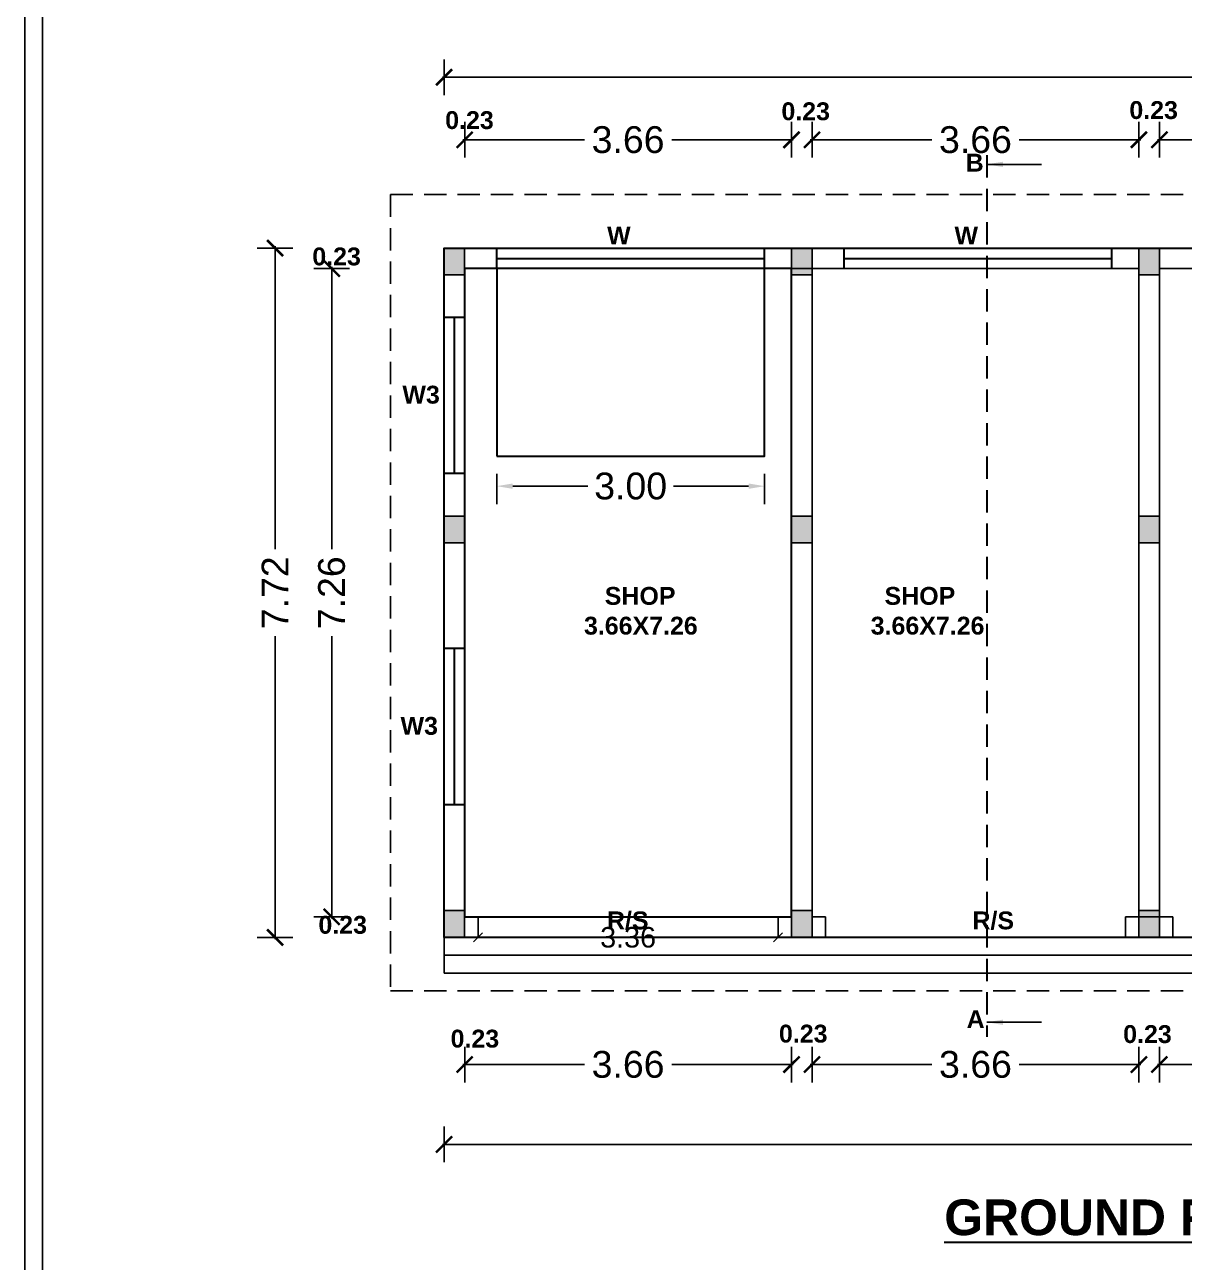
# Model space of a CAD drawing. Header units: metres. Extents: x 5231 to 10794, y 2038 to 4100.
# Drawn here: x 5230.66 to 5243.65, y 2081.58 to 2095.45 of the extents above; entities that cross this region are included whole.
import ezdxf

# ---------------------------------------------------------------- set-up
doc = ezdxf.new("R2010")
doc.units = ezdxf.units.M
doc.linetypes.add('DASHED2', pattern=[0.375, 0.25, -0.125])
doc.linetypes.add('HIDDEN', pattern=[0.375, 0.25, -0.125])
for name, color, linetype in [('BLK_1_FLR_0_BLT_UP_AREA', 7, 'Continuous'), ('BLK_1_FLR_0_EXIT_WIDTH_DOOR', 7, 'Continuous'), ('BLK_1_FLR_0_REGULAR_ROOM', 7, 'Continuous'), ('BLK_1_FLR_0_ROOM_1_LIGHT_VENTILATION_1', 140, 'Continuous'), ('BLK_1_FLR_1_ROOF_AREA', 54, 'Continuous')]:
    doc.layers.add(name, color=color, linetype=linetype)
doc.styles.add('SMS1', font='arial.ttf', dxfattribs={"height": 0.3})
doc.styles.get("Standard").update_dxf_attribs({"font": 'arial.ttf'})
doc.dimstyles.new('APP', dxfattribs={"dimscale": 0, "dimtxt": 0.23, "dimasz": 0.1, "dimexe": 0.18, "dimexo": 0.0625, "dimgap": 0, "dimtad": 0, "dimzin": 4, "dimdsep": 46, "dimtxsty": 'Standard', "dimblk1": 'OBLIQUE', "dimblk2": 'OBLIQUE', "dimsah": 1, "dimcen": 0.09, "dimse1": 1, "dimse2": 1, "dimclrt": 4, "dimadec": 0, "dimazin": 0, "dimtfac": 1, "dimtmove": 0, "dimatfit": 3, "dimldrblk": 'OBLIQUE', "dimfxl": 0, "dimtolj": 1, "dimtzin": 0, "dimarcsym": 0})
doc.dimstyles.get("Standard").update_dxf_attribs({"dimtxt": 0.18, "dimasz": 0.18, "dimexe": 0.18, "dimexo": 0.0625, "dimgap": 0.09, "dimtad": 0, "dimtih": 1, "dimtoh": 1, "dimdec": 4, "dimzin": 0, "dimdsep": 46, "dimtxsty": 'Standard', "dimcen": 0.09, "dimsd1": 1, "dimsd2": 1, "dimadec": 0, "dimazin": 0, "dimtfac": 1, "dimtdec": 4, "dimtofl": 0, "dimtmove": 0, "dimatfit": 3, "dimfxl": 0, "dimtolj": 1, "dimtzin": 0, "dimarcsym": 0})
doc.dimstyles.new('STANDARD$0', dxfattribs={"dimtxt": 0.25, "dimasz": 0.18, "dimexe": 0.15, "dimexo": 0.15, "dimgap": 0.1, "dimtad": 0, "dimzin": 0, "dimdsep": 46, "dimtxsty": 'Standard', "dimblk": 'OBLIQUE', "dimcen": 0.0625, "dimdle": 0.02, "dimadec": 0, "dimazin": 0, "dimtfac": 1, "dimtix": 1, "dimtofl": 0, "dimtmove": 2, "dimatfit": 3, "dimldrblk": 'OBLIQUE', "dimfxl": 0, "dimtolj": 1, "dimtzin": 0, "dimarcsym": 0})

# ---------------------------------------------------------------- blocks, each defined once
blk = doc.blocks.new('_ArchTick')
at = {"color": 0, "linetype": 'ByBlock', "const_width": 0.15}
blk.add_lwpolyline([(-0.5, -0.5), (0.5, 0.5)], dxfattribs=at)
blk = doc.blocks.new('*D16')
at = {"color": 0}
for p, q in [((5235.588, 2093.958), (5235.588, 2094.358)), ((5239.248, 2093.958), (5239.248, 2094.358))]:
    blk.add_line(p, q, dxfattribs=at)
at = {"color": 0, "lineweight": -2}
for p, q in [((5235.568, 2094.158), (5236.928, 2094.158)), ((5239.268, 2094.158), (5237.907, 2094.158))]:
    blk.add_line(p, q, dxfattribs=at)
at = {"layer": 'Defpoints', "color": 0}
for p in [(5239.248, 2094.158), (5235.588, 2092.645), (5239.248, 2092.645)]:
    blk.add_point(p, dxfattribs=at)
at = {"color": 0, "lineweight": -2, "xscale": 0.18, "yscale": 0.18, "zscale": 0.18, "rotation": 180}
blk.add_blockref('_ArchTick', (5235.588, 2094.158), dxfattribs=at)
at = {"color": 0, "lineweight": -2, "xscale": 0.18, "yscale": 0.18, "zscale": 0.18}
blk.add_blockref('_ArchTick', (5239.248, 2094.158), dxfattribs=at)
at = {"color": 0, "insert": (5237.418, 2094.158), "char_height": 0.3, "attachment_point": 5}
blk.add_mtext('\\A1;3.66', dxfattribs=at)
blk = doc.blocks.new('*D17')
at = {"color": 0}
for p, q in [((5239.478, 2093.958), (5239.478, 2094.358)), ((5243.138, 2093.958), (5243.138, 2094.358))]:
    blk.add_line(p, q, dxfattribs=at)
at = {"color": 0, "lineweight": -2}
for p, q in [((5239.458, 2094.158), (5240.818, 2094.158)), ((5243.158, 2094.158), (5241.797, 2094.158))]:
    blk.add_line(p, q, dxfattribs=at)
at = {"layer": 'Defpoints', "color": 0}
for p in [(5243.138, 2094.158), (5239.478, 2092.645), (5243.138, 2092.645)]:
    blk.add_point(p, dxfattribs=at)
at = {"color": 0, "lineweight": -2, "xscale": 0.18, "yscale": 0.18, "zscale": 0.18, "rotation": 180}
blk.add_blockref('_ArchTick', (5239.478, 2094.158), dxfattribs=at)
at = {"color": 0, "lineweight": -2, "xscale": 0.18, "yscale": 0.18, "zscale": 0.18}
blk.add_blockref('_ArchTick', (5243.138, 2094.158), dxfattribs=at)
at = {"color": 0, "insert": (5241.308, 2094.158), "char_height": 0.3, "attachment_point": 5}
blk.add_mtext('\\A1;3.66', dxfattribs=at)
blk = doc.blocks.new('*D18')
at = {"color": 0}
for p, q in [((5243.368, 2093.958), (5243.368, 2094.358)), ((5246.998, 2093.958), (5246.998, 2094.358))]:
    blk.add_line(p, q, dxfattribs=at)
at = {"color": 0, "lineweight": -2}
for p, q in [((5243.348, 2094.158), (5244.693, 2094.158)), ((5247.018, 2094.158), (5245.672, 2094.158))]:
    blk.add_line(p, q, dxfattribs=at)
at = {"layer": 'Defpoints', "color": 0}
for p in [(5246.998, 2094.158), (5243.368, 2092.715), (5246.998, 2092.715)]:
    blk.add_point(p, dxfattribs=at)
at = {"color": 0, "lineweight": -2, "xscale": 0.18, "yscale": 0.18, "zscale": 0.18, "rotation": 180}
blk.add_blockref('_ArchTick', (5243.368, 2094.158), dxfattribs=at)
at = {"color": 0, "lineweight": -2, "xscale": 0.18, "yscale": 0.18, "zscale": 0.18}
blk.add_blockref('_ArchTick', (5246.998, 2094.158), dxfattribs=at)
at = {"color": 0, "insert": (5245.183, 2094.158), "char_height": 0.3, "attachment_point": 5}
blk.add_mtext('\\A1;3.63', dxfattribs=at)
blk = doc.blocks.new('*D19')
at = {"color": 0}
for p, q in [((5235.358, 2094.659), (5235.358, 2095.059)), ((5254.998, 2094.659), (5254.998, 2095.059))]:
    blk.add_line(p, q, dxfattribs=at)
at = {"color": 0, "lineweight": -2}
for p, q in [((5235.338, 2094.859), (5244.586, 2094.859)), ((5255.018, 2094.859), (5245.769, 2094.859))]:
    blk.add_line(p, q, dxfattribs=at)
at = {"layer": 'Defpoints', "color": 0}
for p in [(5254.998, 2094.859), (5235.358, 2092.945), (5254.998, 2092.945)]:
    blk.add_point(p, dxfattribs=at)
at = {"color": 0, "lineweight": -2, "xscale": 0.18, "yscale": 0.18, "zscale": 0.18, "rotation": 180}
blk.add_blockref('_ArchTick', (5235.358, 2094.859), dxfattribs=at)
at = {"color": 0, "lineweight": -2, "xscale": 0.18, "yscale": 0.18, "zscale": 0.18}
blk.add_blockref('_ArchTick', (5254.998, 2094.859), dxfattribs=at)
at = {"color": 0, "insert": (5245.178, 2094.859), "char_height": 0.3, "attachment_point": 5}
blk.add_mtext('\\A1;19.64', dxfattribs=at)
blk = doc.blocks.new('*D20')
at = {"color": 0, "lineweight": -2}
for p, q in [((5234.099, 2092.735), (5234.099, 2089.572)), ((5234.099, 2085.433), (5234.099, 2088.596))]:
    blk.add_line(p, q, dxfattribs=at)
at = {"color": 0}
for p, q in [((5234.299, 2092.715), (5233.899, 2092.715)), ((5234.299, 2085.453), (5233.899, 2085.453))]:
    blk.add_line(p, q, dxfattribs=at)
at = {"layer": 'Defpoints', "color": 0}
for p in [(5235.813, 2092.715), (5234.099, 2085.453), (5235.813, 2085.453)]:
    blk.add_point(p, dxfattribs=at)
at = {"color": 0, "lineweight": -2, "xscale": 0.18, "yscale": 0.18, "zscale": 0.18}
for p, rotation in [((5234.099, 2092.715), 90), ((5234.099, 2085.453), 270)]:
    blk.add_blockref('_ArchTick', p, dxfattribs=dict(at, rotation=rotation))
at = {"color": 0, "insert": (5234.099, 2089.084), "char_height": 0.3, "attachment_point": 5, "rotation": 90}
blk.add_mtext('\\A1;7.26', dxfattribs=at)
blk = doc.blocks.new('*D21')
at = {"color": 0}
for p, q in [((5233.665, 2092.945), (5233.265, 2092.945)), ((5233.665, 2085.223), (5233.265, 2085.223))]:
    blk.add_line(p, q, dxfattribs=at)
at = {"color": 0, "lineweight": -2}
for p, q in [((5233.465, 2092.965), (5233.465, 2089.571)), ((5233.465, 2085.203), (5233.465, 2088.597))]:
    blk.add_line(p, q, dxfattribs=at)
at = {"layer": 'Defpoints', "color": 0}
for p in [(5235.358, 2092.945), (5233.465, 2085.223), (5235.358, 2085.223)]:
    blk.add_point(p, dxfattribs=at)
at = {"color": 0, "lineweight": -2, "xscale": 0.18, "yscale": 0.18, "zscale": 0.18}
for p, rotation in [((5233.465, 2092.945), 90), ((5233.465, 2085.223), 270)]:
    blk.add_blockref('_ArchTick', p, dxfattribs=dict(at, rotation=rotation))
at = {"color": 0, "insert": (5233.465, 2089.084), "char_height": 0.3, "attachment_point": 5, "rotation": 90}
blk.add_mtext('\\A1;7.72', dxfattribs=at)
blk = doc.blocks.new('*D22')
at = {"color": 0}
for p, q in [((5235.588, 2083.999), (5235.588, 2083.599)), ((5239.248, 2083.999), (5239.248, 2083.599))]:
    blk.add_line(p, q, dxfattribs=at)
at = {"color": 0, "lineweight": -2}
for p, q in [((5235.568, 2083.799), (5236.928, 2083.799)), ((5239.268, 2083.799), (5237.907, 2083.799))]:
    blk.add_line(p, q, dxfattribs=at)
at = {"layer": 'Defpoints', "color": 0}
for p in [(5235.588, 2085.523), (5239.248, 2085.523), (5239.248, 2083.799)]:
    blk.add_point(p, dxfattribs=at)
at = {"color": 0, "lineweight": -2, "xscale": 0.18, "yscale": 0.18, "zscale": 0.18, "rotation": 180}
blk.add_blockref('_ArchTick', (5235.588, 2083.799), dxfattribs=at)
at = {"color": 0, "lineweight": -2, "xscale": 0.18, "yscale": 0.18, "zscale": 0.18}
blk.add_blockref('_ArchTick', (5239.248, 2083.799), dxfattribs=at)
at = {"color": 0, "insert": (5237.418, 2083.799), "char_height": 0.3, "attachment_point": 5}
blk.add_mtext('\\A1;3.66', dxfattribs=at)
blk = doc.blocks.new('*D23')
at = {"color": 0}
for p, q in [((5239.478, 2083.999), (5239.478, 2083.599)), ((5243.138, 2083.999), (5243.138, 2083.599))]:
    blk.add_line(p, q, dxfattribs=at)
at = {"color": 0, "lineweight": -2}
for p, q in [((5239.458, 2083.799), (5240.818, 2083.799)), ((5243.158, 2083.799), (5241.797, 2083.799))]:
    blk.add_line(p, q, dxfattribs=at)
at = {"layer": 'Defpoints', "color": 0}
for p in [(5239.478, 2085.7), (5243.138, 2085.7), (5243.138, 2083.799)]:
    blk.add_point(p, dxfattribs=at)
at = {"color": 0, "lineweight": -2, "xscale": 0.18, "yscale": 0.18, "zscale": 0.18, "rotation": 180}
blk.add_blockref('_ArchTick', (5239.478, 2083.799), dxfattribs=at)
at = {"color": 0, "lineweight": -2, "xscale": 0.18, "yscale": 0.18, "zscale": 0.18}
blk.add_blockref('_ArchTick', (5243.138, 2083.799), dxfattribs=at)
at = {"color": 0, "insert": (5241.308, 2083.799), "char_height": 0.3, "attachment_point": 5}
blk.add_mtext('\\A1;3.66', dxfattribs=at)
blk = doc.blocks.new('*D24')
at = {"color": 0}
for p, q in [((5243.368, 2083.999), (5243.368, 2083.599)), ((5246.998, 2083.999), (5246.998, 2083.599))]:
    blk.add_line(p, q, dxfattribs=at)
at = {"color": 0, "lineweight": -2}
for p, q in [((5243.348, 2083.799), (5244.693, 2083.799)), ((5247.018, 2083.799), (5245.672, 2083.799))]:
    blk.add_line(p, q, dxfattribs=at)
at = {"layer": 'Defpoints', "color": 0}
for p in [(5243.368, 2085.7), (5246.998, 2085.7), (5246.998, 2083.799)]:
    blk.add_point(p, dxfattribs=at)
at = {"color": 0, "lineweight": -2, "xscale": 0.18, "yscale": 0.18, "zscale": 0.18, "rotation": 180}
blk.add_blockref('_ArchTick', (5243.368, 2083.799), dxfattribs=at)
at = {"color": 0, "lineweight": -2, "xscale": 0.18, "yscale": 0.18, "zscale": 0.18}
blk.add_blockref('_ArchTick', (5246.998, 2083.799), dxfattribs=at)
at = {"color": 0, "insert": (5245.183, 2083.799), "char_height": 0.3, "attachment_point": 5}
blk.add_mtext('\\A1;3.63', dxfattribs=at)
blk = doc.blocks.new('*D26')
at = {"color": 0}
for p, q in [((5235.358, 2083.104), (5235.358, 2082.704)), ((5254.998, 2083.104), (5254.998, 2082.704))]:
    blk.add_line(p, q, dxfattribs=at)
at = {"color": 0, "lineweight": -2}
for p, q in [((5235.338, 2082.904), (5244.586, 2082.904)), ((5255.018, 2082.904), (5245.769, 2082.904))]:
    blk.add_line(p, q, dxfattribs=at)
at = {"layer": 'Defpoints', "color": 0}
for p in [(5235.358, 2085.223), (5254.998, 2085.223), (5254.998, 2082.904)]:
    blk.add_point(p, dxfattribs=at)
at = {"color": 0, "lineweight": -2, "xscale": 0.18, "yscale": 0.18, "zscale": 0.18, "rotation": 180}
blk.add_blockref('_ArchTick', (5235.358, 2082.904), dxfattribs=at)
at = {"color": 0, "lineweight": -2, "xscale": 0.18, "yscale": 0.18, "zscale": 0.18}
blk.add_blockref('_ArchTick', (5254.998, 2082.904), dxfattribs=at)
at = {"color": 0, "insert": (5245.178, 2082.904), "char_height": 0.3, "attachment_point": 5}
blk.add_mtext('\\A1;19.64', dxfattribs=at)
blk = doc.blocks.new('*D94')
at = {"layer": 'BLK_1_FLR_0_ROOM_1_LIGHT_VENTILATION_1', "color": 0}
for p, q in [((5235.947, 2090.415), (5235.947, 2090.078)), ((5238.947, 2090.415), (5238.947, 2090.078)), ((5236.127, 2090.278), (5236.968, 2090.278)), ((5238.767, 2090.278), (5237.926, 2090.278))]:
    blk.add_line(p, q, dxfattribs=at)
for points in [[(5236.127, 2090.308), (5236.127, 2090.248), (5235.947, 2090.278)], [(5238.767, 2090.308), (5238.767, 2090.248), (5238.947, 2090.278)]]:
    blk.add_solid(points, dxfattribs=at)
at = {"layer": 'Defpoints', "color": 0}
for p in [(5235.947, 2090.615), (5238.947, 2090.615), (5238.947, 2090.278)]:
    blk.add_point(p, dxfattribs=at)
at = {"layer": 'BLK_1_FLR_0_ROOM_1_LIGHT_VENTILATION_1', "color": 0, "lineweight": 30, "insert": (5237.447, 2090.278), "char_height": 0.3, "attachment_point": 5}
blk.add_mtext('\\A1;3.00', dxfattribs=at)
blk = doc.blocks.new('_Oblique')
at = {"color": 0, "linetype": 'ByBlock', "lineweight": -2}
blk.add_line((-0.5, -0.5), (0.5, 0.5), dxfattribs=at)
blk = doc.blocks.new('*D115')
at = {"layer": 'BLK_1_FLR_0_EXIT_WIDTH_DOOR', "color": 0, "lineweight": -2}
for p, q in [((5235.738, 2085.223), (5237.119, 2085.223)), ((5239.098, 2085.223), (5237.716, 2085.223))]:
    blk.add_line(p, q, dxfattribs=at)
at = {"layer": 'Defpoints', "color": 0}
for p in [(5235.738, 2085.338), (5239.098, 2085.338), (5239.098, 2085.223)]:
    blk.add_point(p, dxfattribs=at)
at = {"layer": 'BLK_1_FLR_0_EXIT_WIDTH_DOOR', "color": 0, "lineweight": -2, "xscale": 0.1, "yscale": 0.1, "zscale": 0.1, "rotation": 180}
blk.add_blockref('_Oblique', (5235.738, 2085.223), dxfattribs=at)
at = {"layer": 'BLK_1_FLR_0_EXIT_WIDTH_DOOR', "color": 0, "lineweight": -2, "xscale": 0.1, "yscale": 0.1, "zscale": 0.1}
blk.add_blockref('_Oblique', (5239.098, 2085.223), dxfattribs=at)
at = {"layer": 'BLK_1_FLR_0_EXIT_WIDTH_DOOR', "color": 4, "lineweight": 30, "insert": (5237.418, 2085.223), "char_height": 0.23, "attachment_point": 5}
blk.add_mtext('\\A1;3.36', dxfattribs=at)

msp = doc.modelspace()

# ---------------------------------------------------------------- hatches: boundary and pattern name
h = msp.add_hatch(color=256)
h.dxf.hatch_style = 1
h.paths.add_polyline_path([(5235.35782, 2092.64452), (5235.58782, 2092.64452), (5235.58782, 2092.94452), (5235.35782, 2092.94452)])
h = msp.add_hatch(color=256)
h.dxf.hatch_style = 1
h.paths.add_polyline_path([(5235.35782, 2092.64452), (5235.58782, 2092.64452), (5235.58782, 2092.94452), (5235.35782, 2092.94452)])
h = msp.add_hatch(color=256)
h.dxf.hatch_style = 1
h.paths.add_polyline_path([(5235.35782, 2092.64452), (5235.58782, 2092.64452), (5235.58782, 2092.94452), (5235.35782, 2092.94452)])
h = msp.add_hatch(color=256)
h.dxf.hatch_style = 1
h.paths.add_polyline_path([(5235.35782, 2092.64452), (5235.58782, 2092.64452), (5235.58782, 2092.94452), (5235.35782, 2092.94452)])
h = msp.add_hatch(color=256)
h.dxf.hatch_style = 1
h.paths.add_polyline_path([(5235.35782, 2092.64452), (5235.58782, 2092.64452), (5235.58782, 2092.94452), (5235.35782, 2092.94452)])
h = msp.add_hatch(color=256)
h.dxf.hatch_style = 1
h.paths.add_polyline_path([(5239.24782, 2092.64452), (5239.47782, 2092.64452), (5239.47782, 2092.94452), (5239.24782, 2092.94452)])
h = msp.add_hatch(color=256)
h.dxf.hatch_style = 1
h.paths.add_polyline_path([(5239.24782, 2092.64452), (5239.47782, 2092.64452), (5239.47782, 2092.94452), (5239.24782, 2092.94452)])
h = msp.add_hatch(color=256)
h.dxf.hatch_style = 1
h.paths.add_polyline_path([(5243.13782, 2092.64452), (5243.36782, 2092.64452), (5243.36782, 2092.94452), (5243.13782, 2092.94452)])
h = msp.add_hatch(color=256)
h.dxf.hatch_style = 1
h.paths.add_polyline_path([(5243.13782, 2092.64452), (5243.36782, 2092.64452), (5243.36782, 2092.94452), (5243.13782, 2092.94452)])
h = msp.add_hatch(color=256)
h.dxf.hatch_style = 1
h.paths.add_polyline_path([(5235.35782, 2089.64278), (5235.58782, 2089.64278), (5235.58782, 2089.94278), (5235.35782, 2089.94278)])
h = msp.add_hatch(color=256)
h.dxf.hatch_style = 1
h.paths.add_polyline_path([(5235.35782, 2089.64278), (5235.58782, 2089.64278), (5235.58782, 2089.94278), (5235.35782, 2089.94278)])
h = msp.add_hatch(color=256)
h.dxf.hatch_style = 1
h.paths.add_polyline_path([(5239.24782, 2089.64278), (5239.47782, 2089.64278), (5239.47782, 2089.94278), (5239.24782, 2089.94278)])
h = msp.add_hatch(color=256)
h.dxf.hatch_style = 1
h.paths.add_polyline_path([(5239.24782, 2089.64278), (5239.47782, 2089.64278), (5239.47782, 2089.94278), (5239.24782, 2089.94278)])
h = msp.add_hatch(color=256)
h.dxf.hatch_style = 1
h.paths.add_polyline_path([(5243.13782, 2089.64278), (5243.36782, 2089.64278), (5243.36782, 2089.94278), (5243.13782, 2089.94278)])
h = msp.add_hatch(color=256)
h.dxf.hatch_style = 1
h.paths.add_polyline_path([(5243.13782, 2089.64278), (5243.36782, 2089.64278), (5243.36782, 2089.94278), (5243.13782, 2089.94278)])
h = msp.add_hatch(color=256)
h.dxf.hatch_style = 1
h.paths.add_polyline_path([(5235.35782, 2085.22318), (5235.58782, 2085.22318), (5235.58782, 2085.52318), (5235.35782, 2085.52318)])
h = msp.add_hatch(color=256)
h.dxf.hatch_style = 1
h.paths.add_polyline_path([(5235.35782, 2085.22318), (5235.58782, 2085.22318), (5235.58782, 2085.52318), (5235.35782, 2085.52318)])
h = msp.add_hatch(color=256)
h.dxf.hatch_style = 1
h.paths.add_polyline_path([(5235.35782, 2085.22318), (5235.58782, 2085.22318), (5235.58782, 2085.52318), (5235.35782, 2085.52318)])
h = msp.add_hatch(color=256)
h.dxf.hatch_style = 1
h.paths.add_polyline_path([(5235.35782, 2085.22318), (5235.58782, 2085.22318), (5235.58782, 2085.52318), (5235.35782, 2085.52318)])
h = msp.add_hatch(color=256)
h.dxf.hatch_style = 1
h.paths.add_polyline_path([(5239.24782, 2085.22318), (5239.47782, 2085.22318), (5239.47782, 2085.52318), (5239.24782, 2085.52318)])
h = msp.add_hatch(color=256)
h.dxf.hatch_style = 1
h.paths.add_polyline_path([(5239.24782, 2085.22318), (5239.47782, 2085.22318), (5239.47782, 2085.52318), (5239.24782, 2085.52318)])
h = msp.add_hatch(color=256)
h.dxf.hatch_style = 1
h.paths.add_polyline_path([(5243.13782, 2085.22318), (5243.36782, 2085.22318), (5243.36782, 2085.52318), (5243.13782, 2085.52318)])
h = msp.add_hatch(color=256)
h.dxf.hatch_style = 1
h.paths.add_polyline_path([(5243.13782, 2085.22318), (5243.36782, 2085.22318), (5243.36782, 2085.52318), (5243.13782, 2085.52318)])

# ---------------------------------------------------------------- linework, layer by layer
at = {"linetype": 'HIDDEN', "lineweight": 30}
msp.add_line((5241.43474, 2093.9846), (5241.43474, 2084.1106), dxfattribs=at)
at = {"linetype": 'DASHED2'}
for p, q in [((5234.75782, 2093.54452), (5254.99782, 2093.54452)), ((5234.75782, 2093.54452), (5234.75782, 2084.62318)), ((5234.75782, 2084.62318), (5254.99782, 2084.62318))]:
    msp.add_line(p, q, dxfattribs=at)
for p, q in [((5235.35782, 2092.94452), (5235.35782, 2085.22318)), ((5235.35782, 2092.94452), (5235.35782, 2085.22318)), ((5235.58782, 2092.94452), (5239.24782, 2092.94452)), ((5239.47782, 2092.94452), (5243.13782, 2092.94452)), ((5243.36782, 2092.94452), (5247.02782, 2092.94452)), ((5235.58782, 2092.71452), (5239.24782, 2092.71452)), ((5235.58782, 2092.71452), (5235.58782, 2089.87138)), ((5239.24782, 2092.71452), (5239.24782, 2085.45318)), ((5239.24782, 2092.71452), (5240.36742, 2092.71452)), ((5239.47782, 2092.71452), (5243.13782, 2092.71452)), ((5239.47782, 2092.71452), (5239.47782, 2085.45318)), ((5243.13782, 2092.71452), (5243.13782, 2085.45318)), ((5243.36782, 2092.71452), (5247.02782, 2092.71452)), ((5243.36782, 2092.71452), (5243.36782, 2085.45318)), ((5235.58782, 2089.64278), (5235.58782, 2085.52318)), ((5235.73782, 2085.45318), (5235.58782, 2085.45318)), ((5235.73782, 2085.45318), (5235.58782, 2085.45318)), ((5235.73782, 2085.45318), (5235.73782, 2085.22318)), ((5239.24782, 2085.45318), (5239.09782, 2085.45318)), ((5239.09782, 2085.45318), (5239.09782, 2085.22318)), ((5239.62782, 2085.45318), (5239.47782, 2085.45318)), ((5239.62782, 2085.45318), (5239.47782, 2085.45318)), ((5239.62782, 2085.45318), (5239.62782, 2085.22318)), ((5243.51782, 2085.45318), (5242.98782, 2085.45318)), ((5243.13782, 2085.45318), (5242.98782, 2085.45318)), ((5242.98782, 2085.45318), (5242.98782, 2085.22318)), ((5243.51782, 2085.45318), (5243.36782, 2085.45318)), ((5243.51782, 2085.45318), (5243.51782, 2085.22318)), ((5254.99782, 2085.22318), (5235.35782, 2085.22318)), ((5235.35782, 2085.22318), (5235.35782, 2084.82318)), ((5235.35782, 2085.02318), (5247.22782, 2085.02318)), ((5235.35782, 2084.82318), (5247.22782, 2084.82318))]:
    msp.add_line(p, q)
at = {"lineweight": 30}
for p, q in [((5235.9466, 2092.71452), (5235.9466, 2092.94452)), ((5238.9466, 2092.71452), (5238.9466, 2092.94452)), ((5239.8366, 2092.71452), (5239.8366, 2092.94452)), ((5242.8366, 2092.71452), (5242.8366, 2092.94452)), ((5235.9466, 2092.82952), (5238.9466, 2092.82952)), ((5239.8366, 2092.82952), (5242.8366, 2092.82952)), ((5235.58782, 2092.16856), (5235.35782, 2092.16856)), ((5235.47282, 2090.41856), (5235.47282, 2092.16856)), ((5235.58782, 2090.41856), (5235.35782, 2090.41856)), ((5235.58782, 2088.45859), (5235.35782, 2088.45859)), ((5235.47282, 2086.70859), (5235.47282, 2088.45859)), ((5235.58782, 2086.70859), (5235.35782, 2086.70859))]:
    msp.add_line(p, q, dxfattribs=at)
msp.add_lwpolyline([(5230.66183, 2128.92859), (5230.66183, 2071.92859)])
at = {"color": 7}
for points in [[(5230.66183, 2128.92859), (5351.90486, 2128.92859), (5351.90486, 2037.86864), (5230.66183, 2037.86864)], [(5230.86183, 2128.72859), (5351.70486, 2128.72859), (5351.70486, 2038.06864), (5230.86183, 2038.06864)]]:
    msp.add_lwpolyline(points, close=True, dxfattribs=at)
for points in [[(5235.35782, 2092.64452), (5235.58782, 2092.64452), (5235.58782, 2092.94452), (5235.35782, 2092.94452)], [(5235.35782, 2092.64452), (5235.58782, 2092.64452), (5235.58782, 2092.94452), (5235.35782, 2092.94452)], [(5235.35782, 2092.64452), (5235.58782, 2092.64452), (5235.58782, 2092.94452), (5235.35782, 2092.94452)], [(5235.35782, 2092.64452), (5235.58782, 2092.64452), (5235.58782, 2092.94452), (5235.35782, 2092.94452)], [(5235.35782, 2092.64452), (5235.58782, 2092.64452), (5235.58782, 2092.94452), (5235.35782, 2092.94452)], [(5235.35782, 2092.94452), (5247.22782, 2092.94452), (5247.22782, 2085.22318), (5235.35782, 2085.22318)], [(5239.24782, 2092.64452), (5239.47782, 2092.64452), (5239.47782, 2092.94452), (5239.24782, 2092.94452)], [(5239.24782, 2092.64452), (5239.47782, 2092.64452), (5239.47782, 2092.94452), (5239.24782, 2092.94452)], [(5243.13782, 2092.64452), (5243.36782, 2092.64452), (5243.36782, 2092.94452), (5243.13782, 2092.94452)], [(5243.13782, 2092.64452), (5243.36782, 2092.64452), (5243.36782, 2092.94452), (5243.13782, 2092.94452)], [(5235.35782, 2089.64278), (5235.58782, 2089.64278), (5235.58782, 2089.94278), (5235.35782, 2089.94278)], [(5235.35782, 2089.64278), (5235.58782, 2089.64278), (5235.58782, 2089.94278), (5235.35782, 2089.94278)], [(5239.24782, 2089.64278), (5239.47782, 2089.64278), (5239.47782, 2089.94278), (5239.24782, 2089.94278)], [(5239.24782, 2089.64278), (5239.47782, 2089.64278), (5239.47782, 2089.94278), (5239.24782, 2089.94278)], [(5243.13782, 2089.64278), (5243.36782, 2089.64278), (5243.36782, 2089.94278), (5243.13782, 2089.94278)], [(5243.13782, 2089.64278), (5243.36782, 2089.64278), (5243.36782, 2089.94278), (5243.13782, 2089.94278)], [(5235.35782, 2085.22318), (5235.58782, 2085.22318), (5235.58782, 2085.52318), (5235.35782, 2085.52318)], [(5235.35782, 2085.22318), (5235.58782, 2085.22318), (5235.58782, 2085.52318), (5235.35782, 2085.52318)], [(5235.35782, 2085.22318), (5235.58782, 2085.22318), (5235.58782, 2085.52318), (5235.35782, 2085.52318)], [(5235.35782, 2085.22318), (5235.58782, 2085.22318), (5235.58782, 2085.52318), (5235.35782, 2085.52318)], [(5239.24782, 2085.22318), (5239.47782, 2085.22318), (5239.47782, 2085.52318), (5239.24782, 2085.52318)], [(5239.24782, 2085.22318), (5239.47782, 2085.22318), (5239.47782, 2085.52318), (5239.24782, 2085.52318)], [(5243.13782, 2085.22318), (5243.36782, 2085.22318), (5243.36782, 2085.52318), (5243.13782, 2085.52318)], [(5243.13782, 2085.22318), (5243.36782, 2085.22318), (5243.36782, 2085.52318), (5243.13782, 2085.52318)]]:
    msp.add_lwpolyline(points, close=True)
at = {"layer": 'BLK_1_FLR_0_BLT_UP_AREA', "color": 13, "lineweight": 30}
msp.add_lwpolyline([(5254.99782, 2085.22318), (5235.35782, 2085.22318), (5235.35782, 2092.94452), (5254.99782, 2092.94452)], close=True, dxfattribs=at)
at = {"layer": 'BLK_1_FLR_0_REGULAR_ROOM', "color": 2, "lineweight": 30}
msp.add_lwpolyline([(5239.24782, 2092.71452), (5235.58782, 2092.71452), (5235.58782, 2085.45318), (5239.24782, 2085.45318)], close=True, dxfattribs=at)
at = {"layer": 'BLK_1_FLR_0_ROOM_1_LIGHT_VENTILATION_1', "color": 2, "lineweight": 30}
msp.add_lwpolyline([(5235.9466, 2090.61452), (5238.9466, 2090.61452), (5238.9466, 2092.71452), (5235.9466, 2092.71452)], close=True, dxfattribs=at)
at = {"layer": 'BLK_1_FLR_1_ROOF_AREA', "color": 54, "lineweight": 30}
msp.add_lwpolyline([(5254.99782, 2085.22318), (5235.35782, 2085.22318), (5235.35782, 2092.94452), (5254.99782, 2092.94452)], close=True, dxfattribs=at)

# ---------------------------------------------------------------- texts
at = {"lineweight": 30, "char_height": 0.2, "attachment_point": 1}
for insert in [(5239.135, 2094.57775), (5243.03142, 2094.59109), (5235.36978, 2094.47864), (5233.88208, 2092.95146), (5233.95031, 2085.46415), (5235.43044, 2084.18931), (5239.10743, 2084.24533), (5242.962, 2084.23995)]:
    msp.add_mtext('{\\fArial|b1|i0|c0|p34;0.23}', dxfattribs=dict(at, insert=insert))
for s, insert, width in [('{\\fArial|b1|i0|c0|p34;B}', (5241.19808, 2094.00183), 0.2366586), ('{\\fArial|b1|i0|c0|p34;W}', (5237.18308, 2093.18649), 0.3087532), ('{\\fArial|b1|i0|c0|p34;W}', (5241.07308, 2093.18649), 0.3087532), ('{\\fArial|b1|i0|c0|p34;W3}', (5234.89049, 2091.40307), 0.3087532), ('{\\fArial|b1|i0|c0|p34;W3}', (5234.86994, 2087.6931), 0.3087532), ('{\\fArial|b1|i0|c0|p34;A}', (5241.20904, 2084.40751), 0.3087532)]:
    msp.add_mtext(s, dxfattribs=dict(at, insert=insert, width=width))
at = {"char_height": 0.2, "attachment_point": 1}
for s, insert in [('{\\fArial|b1|i0|c0|p34;   SHOP\\P3.66X7.26}', (5236.92407, 2089.14875)), ('{\\fArial|b1|i0|c0|p34;  SHOP\\P3.66X7.26}', (5240.13473, 2089.14875)), ('{\\fArial|b1|i0|c0|p34;R/S}', (5237.18142, 2085.51365)), ('{\\fArial|b1|i0|c0|p34;R/S}', (5241.27441, 2085.51365))]:
    msp.add_mtext_dynamic_manual_height_columns(s, width=1.3812394, gutter_width=12.5, heights=[0], dxfattribs=dict(at, insert=insert))
at = {"lineweight": 30, "insert": (5240.95843, 2082.28738), "char_height": 0.4, "attachment_point": 1, "style": 'SMS1'}
msp.add_mtext_dynamic_manual_height_columns('\\pt2.4;{\\fArial|b1|i0|c0|p34;\\LGROUND FLOOR PLAN}', width=11.3237515, gutter_width=1.5, heights=[0.75647], dxfattribs=at)

# ---------------------------------------------------------------- dimensions: what is measured, and where the dimension line sits
for base, p1, p2, picture, middle in [((5254.99782, 2094.85928), (5235.35782, 2092.94452), (5254.99782, 2092.94452), '*D19', (5245.17782, 2094.85928)), ((5239.24782, 2094.15802), (5235.58782, 2092.64452), (5239.24782, 2092.64452), '*D16', (5237.41782, 2094.15802)), ((5243.13782, 2094.15802), (5239.47782, 2092.64452), (5243.13782, 2092.64452), '*D17', (5241.30782, 2094.15802)), ((5246.99782, 2094.15802), (5243.36782, 2092.71452), (5246.99782, 2092.71452), '*D18', (5245.18282, 2094.15802)), ((5243.13782, 2083.79909), (5239.47782, 2085.70028), (5243.13782, 2085.70028), '*D23', (5241.30782, 2083.79909)), ((5246.99782, 2083.79909), (5243.36782, 2085.70028), (5246.99782, 2085.70028), '*D24', (5245.18282, 2083.79909)), ((5239.24782, 2083.79909), (5235.58782, 2085.52318), (5239.24782, 2085.52318), '*D22', (5237.41782, 2083.79909)), ((5254.99782, 2082.90445), (5235.35782, 2085.22318), (5254.99782, 2085.22318), '*D26', (5245.17782, 2082.90445))]:
    dim = msp.add_linear_dim(base=base, p1=p1, p2=p2, dimstyle='STANDARD$0', override={"dimtxt": 0.3, "dimexe": 0.2, "dimexo": 0.2, "dimblk": 'ArchTick', "dimldrblk": 'ArchTick', "dimfxl": 0.2, "dimlwe": 65535, "dimarcsym": 2})
    dim.commit()
    dim.dimension.update_dxf_attribs({"geometry": picture, "text_midpoint": middle})
for base, p1, p2, picture, middle in [((5233.46547, 2085.22318), (5235.35782, 2092.94452), (5235.35782, 2085.22318), '*D21', (5233.46547, 2089.08385)), ((5234.09927, 2085.45318), (5235.81291, 2092.71452), (5235.81291, 2085.45318), '*D20', (5234.09927, 2089.08385))]:
    dim = msp.add_linear_dim(base=base, p1=p1, p2=p2, angle=90, dimstyle='STANDARD$0', override={"dimtxt": 0.3, "dimexe": 0.2, "dimexo": 0.2, "dimblk": 'ArchTick', "dimldrblk": 'ArchTick', "dimfxl": 0.2, "dimlwe": 65535, "dimarcsym": 2})
    dim.commit()
    dim.dimension.update_dxf_attribs({"geometry": picture, "text_midpoint": middle})
at = {"layer": 'BLK_1_FLR_0_EXIT_WIDTH_DOOR', "color": 2, "lineweight": 30}
dim = msp.add_linear_dim(base=(5239.09782, 2085.22318), p1=(5235.73782, 2085.33818), p2=(5239.09782, 2085.33818), dimstyle='APP', override={"dimscale": 1}, dxfattribs=at)
dim.commit()
dim.dimension.update_dxf_attribs({"geometry": '*D115', "text_midpoint": (5237.41782, 2085.22318)})
at = {"layer": 'BLK_1_FLR_0_ROOM_1_LIGHT_VENTILATION_1', "color": 232, "lineweight": 30}
dim = msp.add_linear_dim(base=(5238.9466, 2090.27792), p1=(5235.9466, 2090.61452), p2=(5238.9466, 2090.61452), dimstyle='STANDARD$0', override={"dimtxt": 0.3, "dimexe": 0.2, "dimexo": 0.2, "dimgap": 0.09, "dimtih": 1, "dimtoh": 1, "dimcen": 0.09, "dimdle": 0, "dimsd1": 0, "dimsd2": 0, "dimtdec": 4, "dimtix": 0, "dimtmove": 0, "dimfxl": 1, "dimfxlon": 0, "dimlwd": 65535, "dimlwe": 65535}, dxfattribs=at)
dim.commit()
dim.dimension.update_dxf_attribs({"geometry": '*D94', "text_midpoint": (5237.4466, 2090.27792)})

# ---------------------------------------------------------------- leaders
at = {"lineweight": 30}
for points in [[(5241.43474, 2093.88279), (5242.04833, 2093.88279)], [(5241.43474, 2084.27251), (5242.04833, 2084.27251)]]:
    msp.add_leader(points, dimstyle='Standard', override={"dimtxt": 0.2, "dimexe": 0.15, "dimexo": 0.15, "dimgap": 0.09, "dimtad": 0, "dimfxl": 0.0625, "dimlwe": 65535}, dxfattribs=at)

doc.saveas('drawing.dxf')
